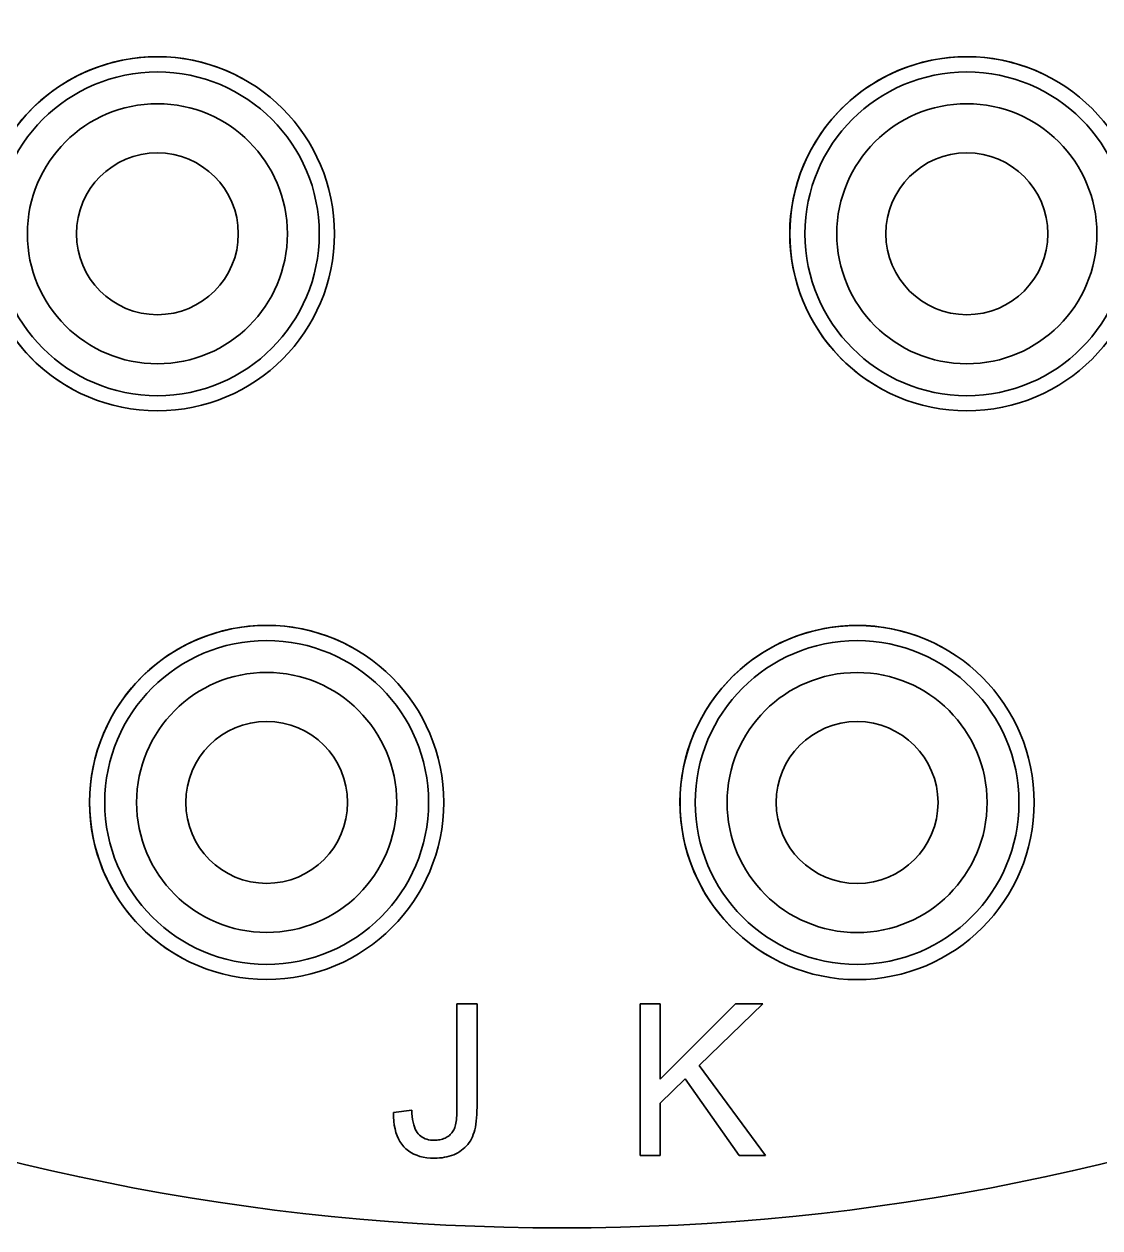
# Model space of a CAD drawing. Extents: x 23 to 417, y 3 to 294.
# Drawn here: x 145.33 to 153.31, y 91.97 to 100.9 of the extents above; entities that cross this region are included whole.
import ezdxf

# ---------------------------------------------------------------- set-up
doc = ezdxf.new("R2010")
doc.units = 0
doc.layers.get('0').update_dxf_attribs({"lineweight": 13})

msp = doc.modelspace()

# ---------------------------------------------------------------- linework, layer by layer
at = {"color": 7, "lineweight": 35, "ltscale": 0.003722}
for p, q in [((148.5402, 93.6327), (148.689, 93.6327)), ((149.8979, 93.6327), (150.0468, 93.6327)), ((150.0468, 92.5077), (149.8979, 92.5077))]:
    msp.add_line(p, q, dxfattribs=at)
at = {"color": 7, "lineweight": 35, "ltscale": 0.019377}
msp.add_line((148.5402, 92.8576), (148.5402, 93.6327), dxfattribs=at)
at = {"color": 7, "lineweight": 35, "ltscale": 0.019166}
msp.add_line((148.689, 93.6327), (148.689, 92.866), dxfattribs=at)
at = {"color": 7, "lineweight": 35, "ltscale": 0.028125}
msp.add_line((149.8979, 92.5077), (149.8979, 93.6327), dxfattribs=at)
at = {"color": 7, "lineweight": 35, "ltscale": 0.019738}
msp.add_line((150.0468, 93.0748), (150.6055, 93.6327), dxfattribs=at)
at = {"color": 7, "lineweight": 35, "ltscale": 0.013947}
msp.add_line((150.0468, 93.6327), (150.0468, 93.0748), dxfattribs=at)
at = {"color": 7, "lineweight": 35, "ltscale": 0.016404}
msp.add_line((150.8073, 93.6327), (150.3354, 93.1768), dxfattribs=at)
at = {"color": 7, "lineweight": 35, "ltscale": 0.005046}
msp.add_line((150.6055, 93.6327), (150.8073, 93.6327), dxfattribs=at)
at = {"color": 7, "lineweight": 35, "ltscale": 0.020774}
msp.add_line((150.3354, 93.1768), (150.828, 92.5077), dxfattribs=at)
at = {"color": 7, "lineweight": 35, "ltscale": 0.006431}
msp.add_line((150.231, 93.0771), (150.0468, 92.8975), dxfattribs=at)
at = {"color": 7, "lineweight": 35, "ltscale": 0.017405}
msp.add_line((150.6316, 92.5077), (150.231, 93.0771), dxfattribs=at)
at = {"color": 7, "lineweight": 35, "ltscale": 0.009746}
msp.add_line((150.0468, 92.8975), (150.0468, 92.5077), dxfattribs=at)
at = {"color": 7, "lineweight": 35, "ltscale": 0.003389}
msp.add_line((148.0705, 92.8269), (148.2048, 92.8453), dxfattribs=at)
at = {"color": 7, "lineweight": 35, "ltscale": 0.000819691}
msp.add_line((148.0707, 92.7941), (148.0705, 92.8269), dxfattribs=at)
at = {"color": 7, "lineweight": 35, "ltscale": 0.000625319}
msp.add_line((148.2048, 92.8453), (148.2063, 92.8203), dxfattribs=at)
at = {"color": 7, "lineweight": 35, "ltscale": 0.000586099}
msp.add_line((148.2063, 92.8203), (148.2085, 92.797), dxfattribs=at)
at = {"color": 7, "lineweight": 35, "ltscale": 0.000392442}
msp.add_line((148.5377, 92.7887), (148.5388, 92.8043), dxfattribs=at)
at = {"color": 7, "lineweight": 35, "ltscale": 0.000418152}
msp.add_line((148.5388, 92.8043), (148.5396, 92.821), dxfattribs=at)
at = {"color": 7, "lineweight": 35, "ltscale": 0.000444185}
msp.add_line((148.5396, 92.821), (148.54, 92.8388), dxfattribs=at)
at = {"color": 7, "lineweight": 35, "ltscale": 0.000470361}
msp.add_line((148.54, 92.8388), (148.5402, 92.8576), dxfattribs=at)
at = {"color": 7, "lineweight": 35, "ltscale": 0.000627868}
msp.add_line((148.6877, 92.8121), (148.686, 92.7871), dxfattribs=at)
at = {"color": 7, "lineweight": 35, "ltscale": 0.000658685}
msp.add_line((148.6887, 92.8384), (148.6877, 92.8121), dxfattribs=at)
at = {"color": 7, "lineweight": 35, "ltscale": 0.000690144}
msp.add_line((148.689, 92.866), (148.6887, 92.8384), dxfattribs=at)
at = {"color": 7, "lineweight": 35, "ltscale": 0.000779431}
msp.add_line((148.0726, 92.763), (148.0707, 92.7941), dxfattribs=at)
at = {"color": 7, "lineweight": 35, "ltscale": 0.000741788}
msp.add_line((148.076, 92.7335), (148.0726, 92.763), dxfattribs=at)
at = {"color": 7, "lineweight": 35, "ltscale": 0.000706846}
msp.add_line((148.0811, 92.7057), (148.076, 92.7335), dxfattribs=at)
at = {"color": 7, "lineweight": 35, "ltscale": 0.000548013}
msp.add_line((148.2085, 92.797), (148.2114, 92.7753), dxfattribs=at)
at = {"color": 7, "lineweight": 35, "ltscale": 0.000510721}
msp.add_line((148.2114, 92.7753), (148.2151, 92.7552), dxfattribs=at)
at = {"color": 7, "lineweight": 35, "ltscale": 0.000474937}
msp.add_line((148.2151, 92.7552), (148.2196, 92.7367), dxfattribs=at)
at = {"color": 7, "lineweight": 35, "ltscale": 0.000440513}
msp.add_line((148.2196, 92.7367), (148.2248, 92.7199), dxfattribs=at)
at = {"color": 7, "lineweight": 35, "ltscale": 0.000408406}
msp.add_line((148.2248, 92.7199), (148.2308, 92.7047), dxfattribs=at)
at = {"color": 7, "lineweight": 35, "ltscale": 0.000231404}
msp.add_line((148.5215, 92.7081), (148.5248, 92.7168), dxfattribs=at)
at = {"color": 7, "lineweight": 35, "ltscale": 0.000245002}
msp.add_line((148.5248, 92.7168), (148.5277, 92.7261), dxfattribs=at)
at = {"color": 7, "lineweight": 35, "ltscale": 0.000268119}
msp.add_line((148.5277, 92.7261), (148.5304, 92.7365), dxfattribs=at)
at = {"color": 7, "lineweight": 35, "ltscale": 0.000291957}
msp.add_line((148.5304, 92.7365), (148.5327, 92.748), dxfattribs=at)
at = {"color": 7, "lineweight": 35, "ltscale": 0.000316565}
msp.add_line((148.5327, 92.748), (148.5347, 92.7605), dxfattribs=at)
at = {"color": 7, "lineweight": 35, "ltscale": 0.000341617}
msp.add_line((148.5347, 92.7605), (148.5363, 92.7741), dxfattribs=at)
at = {"color": 7, "lineweight": 35, "ltscale": 0.000366718}
msp.add_line((148.5363, 92.7741), (148.5377, 92.7887), dxfattribs=at)
at = {"color": 7, "lineweight": 35, "ltscale": 0.000511282}
msp.add_line((148.6768, 92.7195), (148.6723, 92.6996), dxfattribs=at)
at = {"color": 7, "lineweight": 35, "ltscale": 0.00053897}
msp.add_line((148.6805, 92.7408), (148.6768, 92.7195), dxfattribs=at)
at = {"color": 7, "lineweight": 35, "ltscale": 0.000568002}
msp.add_line((148.6836, 92.7633), (148.6805, 92.7408), dxfattribs=at)
at = {"color": 7, "lineweight": 35, "ltscale": 0.000597506}
msp.add_line((148.686, 92.7871), (148.6836, 92.7633), dxfattribs=at)
at = {"color": 7, "lineweight": 35, "ltscale": 0.00067525}
msp.add_line((148.0879, 92.6796), (148.0811, 92.7057), dxfattribs=at)
at = {"color": 7, "lineweight": 35, "ltscale": 0.000647217}
msp.add_line((148.0963, 92.6551), (148.0879, 92.6796), dxfattribs=at)
at = {"color": 7, "lineweight": 35, "ltscale": 0.000623389}
msp.add_line((148.1063, 92.6322), (148.0963, 92.6551), dxfattribs=at)
at = {"color": 7, "lineweight": 35, "ltscale": 0.000604272}
msp.add_line((148.1179, 92.6111), (148.1063, 92.6322), dxfattribs=at)
at = {"color": 7, "lineweight": 35, "ltscale": 0.000378858}
msp.add_line((148.2308, 92.7047), (148.2375, 92.6911), dxfattribs=at)
at = {"color": 7, "lineweight": 35, "ltscale": 0.000352282}
msp.add_line((148.2375, 92.6911), (148.2449, 92.6792), dxfattribs=at)
at = {"color": 7, "lineweight": 35, "ltscale": 0.000330247}
msp.add_line((148.2449, 92.6792), (148.2532, 92.6688), dxfattribs=at)
at = {"color": 7, "lineweight": 35, "ltscale": 0.000317317}
msp.add_line((148.2532, 92.6688), (148.2621, 92.6598), dxfattribs=at)
at = {"color": 7, "lineweight": 35, "ltscale": 0.000313685}
msp.add_line((148.2621, 92.6598), (148.2717, 92.6517), dxfattribs=at)
at = {"color": 7, "lineweight": 35, "ltscale": 0.000312068}
msp.add_line((148.2717, 92.6517), (148.2819, 92.6446), dxfattribs=at)
at = {"color": 7, "lineweight": 35, "ltscale": 0.000313467}
msp.add_line((148.2819, 92.6446), (148.2928, 92.6384), dxfattribs=at)
at = {"color": 7, "lineweight": 35, "ltscale": 0.000317477}
msp.add_line((148.2928, 92.6384), (148.3044, 92.6331), dxfattribs=at)
at = {"color": 7, "lineweight": 35, "ltscale": 0.000323763}
msp.add_line((148.3044, 92.6331), (148.3166, 92.6289), dxfattribs=at)
at = {"color": 7, "lineweight": 35, "ltscale": 0.000332727}
msp.add_line((148.3166, 92.6289), (148.3295, 92.6255), dxfattribs=at)
at = {"color": 7, "lineweight": 35, "ltscale": 0.000343649}
msp.add_line((148.3295, 92.6255), (148.343, 92.6231), dxfattribs=at)
at = {"color": 7, "lineweight": 35, "ltscale": 0.00025717}
msp.add_line((148.4044, 92.6236), (148.4145, 92.6254), dxfattribs=at)
at = {"color": 7, "lineweight": 35, "ltscale": 0.00025222}
msp.add_line((148.4145, 92.6254), (148.4243, 92.6277), dxfattribs=at)
at = {"color": 7, "lineweight": 35, "ltscale": 0.0002483}
msp.add_line((148.4243, 92.6277), (148.4338, 92.6305), dxfattribs=at)
at = {"color": 7, "lineweight": 35, "ltscale": 0.000244729}
msp.add_line((148.4338, 92.6305), (148.443, 92.6338), dxfattribs=at)
at = {"color": 7, "lineweight": 35, "ltscale": 0.000242565}
msp.add_line((148.443, 92.6338), (148.4519, 92.6377), dxfattribs=at)
at = {"color": 7, "lineweight": 35, "ltscale": 0.000241073}
msp.add_line((148.4519, 92.6377), (148.4605, 92.6421), dxfattribs=at)
at = {"color": 7, "lineweight": 35, "ltscale": 0.000240403}
msp.add_line((148.4605, 92.6421), (148.4688, 92.6469), dxfattribs=at)
at = {"color": 7, "lineweight": 35, "ltscale": 0.000237893}
msp.add_line((148.4688, 92.6469), (148.4767, 92.6523), dxfattribs=at)
at = {"color": 7, "lineweight": 35, "ltscale": 0.000232827}
msp.add_line((148.4767, 92.6523), (148.4841, 92.658), dxfattribs=at)
at = {"color": 7, "lineweight": 35, "ltscale": 0.000229248}
msp.add_line((148.4841, 92.658), (148.4909, 92.664), dxfattribs=at)
at = {"color": 7, "lineweight": 35, "ltscale": 0.000225885}
msp.add_line((148.4909, 92.664), (148.4973, 92.6705), dxfattribs=at)
at = {"color": 7, "lineweight": 35, "ltscale": 0.000224473}
msp.add_line((148.4973, 92.6705), (148.5031, 92.6773), dxfattribs=at)
at = {"color": 7, "lineweight": 35, "ltscale": 0.000223437}
msp.add_line((148.5031, 92.6773), (148.5085, 92.6844), dxfattribs=at)
at = {"color": 7, "lineweight": 35, "ltscale": 0.000224079}
msp.add_line((148.5085, 92.6844), (148.5133, 92.692), dxfattribs=at)
at = {"color": 7, "lineweight": 35, "ltscale": 0.000225348}
msp.add_line((148.5133, 92.692), (148.5177, 92.6999), dxfattribs=at)
at = {"color": 7, "lineweight": 35, "ltscale": 0.000227842}
msp.add_line((148.5177, 92.6999), (148.5215, 92.7081), dxfattribs=at)
at = {"color": 7, "lineweight": 35, "ltscale": 0.000412173}
msp.add_line((148.6477, 92.6322), (148.6396, 92.6178), dxfattribs=at)
at = {"color": 7, "lineweight": 35, "ltscale": 0.000419098}
msp.add_line((148.6549, 92.6473), (148.6477, 92.6322), dxfattribs=at)
at = {"color": 7, "lineweight": 35, "ltscale": 0.000434925}
msp.add_line((148.6614, 92.6635), (148.6549, 92.6473), dxfattribs=at)
at = {"color": 7, "lineweight": 35, "ltscale": 0.000458937}
msp.add_line((148.6672, 92.6809), (148.6614, 92.6635), dxfattribs=at)
at = {"color": 7, "lineweight": 35, "ltscale": 0.000484256}
msp.add_line((148.6723, 92.6996), (148.6672, 92.6809), dxfattribs=at)
at = {"color": 7, "lineweight": 35, "ltscale": 0.000590224}
msp.add_line((148.1312, 92.5915), (148.1179, 92.6111), dxfattribs=at)
at = {"color": 7, "lineweight": 35, "ltscale": 0.000581745}
msp.add_line((148.1461, 92.5737), (148.1312, 92.5915), dxfattribs=at)
at = {"color": 7, "lineweight": 35, "ltscale": 0.000576697}
msp.add_line((148.1625, 92.5575), (148.1461, 92.5737), dxfattribs=at)
at = {"color": 7, "lineweight": 35, "ltscale": 0.000573716}
msp.add_line((148.1804, 92.543), (148.1625, 92.5575), dxfattribs=at)
at = {"color": 7, "lineweight": 35, "ltscale": 0.000576632}
msp.add_line((148.1996, 92.5302), (148.1804, 92.543), dxfattribs=at)
at = {"color": 7, "lineweight": 35, "ltscale": 0.000356831}
msp.add_line((148.343, 92.6231), (148.3572, 92.6217), dxfattribs=at)
at = {"color": 7, "lineweight": 35, "ltscale": 0.000371834}
msp.add_line((148.3572, 92.6217), (148.3721, 92.6212), dxfattribs=at)
at = {"color": 7, "lineweight": 35, "ltscale": 0.000276447}
msp.add_line((148.3721, 92.6212), (148.3832, 92.6215), dxfattribs=at)
at = {"color": 7, "lineweight": 35, "ltscale": 0.000269343}
msp.add_line((148.3832, 92.6215), (148.3939, 92.6223), dxfattribs=at)
at = {"color": 7, "lineweight": 35, "ltscale": 0.000262904}
msp.add_line((148.3939, 92.6223), (148.4044, 92.6236), dxfattribs=at)
at = {"color": 7, "lineweight": 35, "ltscale": 0.000418235}
msp.add_line((148.5611, 92.5377), (148.5467, 92.5292), dxfattribs=at)
at = {"color": 7, "lineweight": 35, "ltscale": 0.00041122}
msp.add_line((148.5747, 92.5469), (148.5611, 92.5377), dxfattribs=at)
at = {"color": 7, "lineweight": 35, "ltscale": 0.000406016}
msp.add_line((148.5875, 92.5569), (148.5747, 92.5469), dxfattribs=at)
at = {"color": 7, "lineweight": 35, "ltscale": 0.00040244}
msp.add_line((148.5996, 92.5676), (148.5875, 92.5569), dxfattribs=at)
at = {"color": 7, "lineweight": 35, "ltscale": 0.000400883}
msp.add_line((148.6108, 92.579), (148.5996, 92.5676), dxfattribs=at)
at = {"color": 7, "lineweight": 35, "ltscale": 0.00040078}
msp.add_line((148.6212, 92.5912), (148.6108, 92.579), dxfattribs=at)
at = {"color": 7, "lineweight": 35, "ltscale": 0.000402899}
msp.add_line((148.6308, 92.6041), (148.6212, 92.5912), dxfattribs=at)
at = {"color": 7, "lineweight": 35, "ltscale": 0.000406504}
msp.add_line((148.6396, 92.6178), (148.6308, 92.6041), dxfattribs=at)
at = {"color": 7, "lineweight": 35, "ltscale": 0.000584737}
msp.add_line((148.2202, 92.5191), (148.1996, 92.5302), dxfattribs=at)
at = {"color": 7, "lineweight": 35, "ltscale": 0.000597407}
msp.add_line((148.2421, 92.5098), (148.2202, 92.5191), dxfattribs=at)
at = {"color": 7, "lineweight": 35, "ltscale": 0.000614878}
msp.add_line((148.2655, 92.5021), (148.2421, 92.5098), dxfattribs=at)
at = {"color": 7, "lineweight": 35, "ltscale": 0.000636539}
msp.add_line((148.2903, 92.4962), (148.2655, 92.5021), dxfattribs=at)
at = {"color": 7, "lineweight": 35, "ltscale": 0.000662347}
msp.add_line((148.3164, 92.4919), (148.2903, 92.4962), dxfattribs=at)
at = {"color": 7, "lineweight": 35, "ltscale": 0.000691612}
msp.add_line((148.344, 92.4893), (148.3164, 92.4919), dxfattribs=at)
at = {"color": 7, "lineweight": 35, "ltscale": 0.000723295}
msp.add_line((148.3729, 92.4885), (148.344, 92.4893), dxfattribs=at)
at = {"color": 7, "lineweight": 35, "ltscale": 0.00049248}
msp.add_line((148.3926, 92.4889), (148.3729, 92.4885), dxfattribs=at)
at = {"color": 7, "lineweight": 35, "ltscale": 0.000480489}
msp.add_line((148.4118, 92.4901), (148.3926, 92.4889), dxfattribs=at)
at = {"color": 7, "lineweight": 35, "ltscale": 0.000469665}
msp.add_line((148.4304, 92.4921), (148.4118, 92.4901), dxfattribs=at)
at = {"color": 7, "lineweight": 35, "ltscale": 0.000459305}
msp.add_line((148.4486, 92.495), (148.4304, 92.4921), dxfattribs=at)
at = {"color": 7, "lineweight": 35, "ltscale": 0.000450275}
msp.add_line((148.4662, 92.4987), (148.4486, 92.495), dxfattribs=at)
at = {"color": 7, "lineweight": 35, "ltscale": 0.000442401}
msp.add_line((148.4833, 92.5031), (148.4662, 92.4987), dxfattribs=at)
at = {"color": 7, "lineweight": 35, "ltscale": 0.000435925}
msp.add_line((148.5, 92.5084), (148.4833, 92.5031), dxfattribs=at)
at = {"color": 7, "lineweight": 35, "ltscale": 0.000430197}
msp.add_line((148.516, 92.5145), (148.5, 92.5084), dxfattribs=at)
at = {"color": 7, "lineweight": 35, "ltscale": 0.000426337}
msp.add_line((148.5316, 92.5214), (148.516, 92.5145), dxfattribs=at)
at = {"color": 7, "lineweight": 35, "ltscale": 0.000423409}
msp.add_line((148.5467, 92.5292), (148.5316, 92.5214), dxfattribs=at)
at = {"color": 7, "lineweight": 35, "ltscale": 0.004911}
msp.add_line((150.828, 92.5077), (150.6316, 92.5077), dxfattribs=at)
at = {"color": 7, "lineweight": 35}
for centre, radius in [((146.3198, 99.3405), 1.3125), ((152.3198, 99.3405), 1.3125), ((146.3198, 99.3405), 1.2), ((152.3198, 99.3405), 1.2), ((146.3198, 99.3405), 0.9638), ((152.3198, 99.3405), 0.9638), ((146.3198, 99.3405), 0.6), ((152.3198, 99.3405), 0.6), ((147.1298, 95.1255), 1.3125), ((151.5061, 95.1249), 1.3125), ((147.1298, 95.1255), 1.2), ((151.5061, 95.1249), 1.2), ((147.1298, 95.1255), 0.9638), ((151.5061, 95.1249), 0.9638), ((147.1298, 95.1255), 0.6), ((151.5061, 95.1249), 0.6)]:
    msp.add_circle(centre, radius, dxfattribs=at)
for centre, radius, start, end in [((149.3198, 108.9405), 16.9688, 92.27977, 447.72023), ((146.3198, 99.3405), 1.3125, 61.35211, 241.35211), ((152.3198, 99.3405), 1.3125, 61.35211, 241.35211), ((147.1298, 95.1255), 1.3125, 61.35211, 241.35211), ((151.5061, 95.1249), 1.3125, 61.35211, 241.35211)]:
    msp.add_arc(centre, radius, start, end, dxfattribs=at)

doc.saveas('drawing.dxf')
